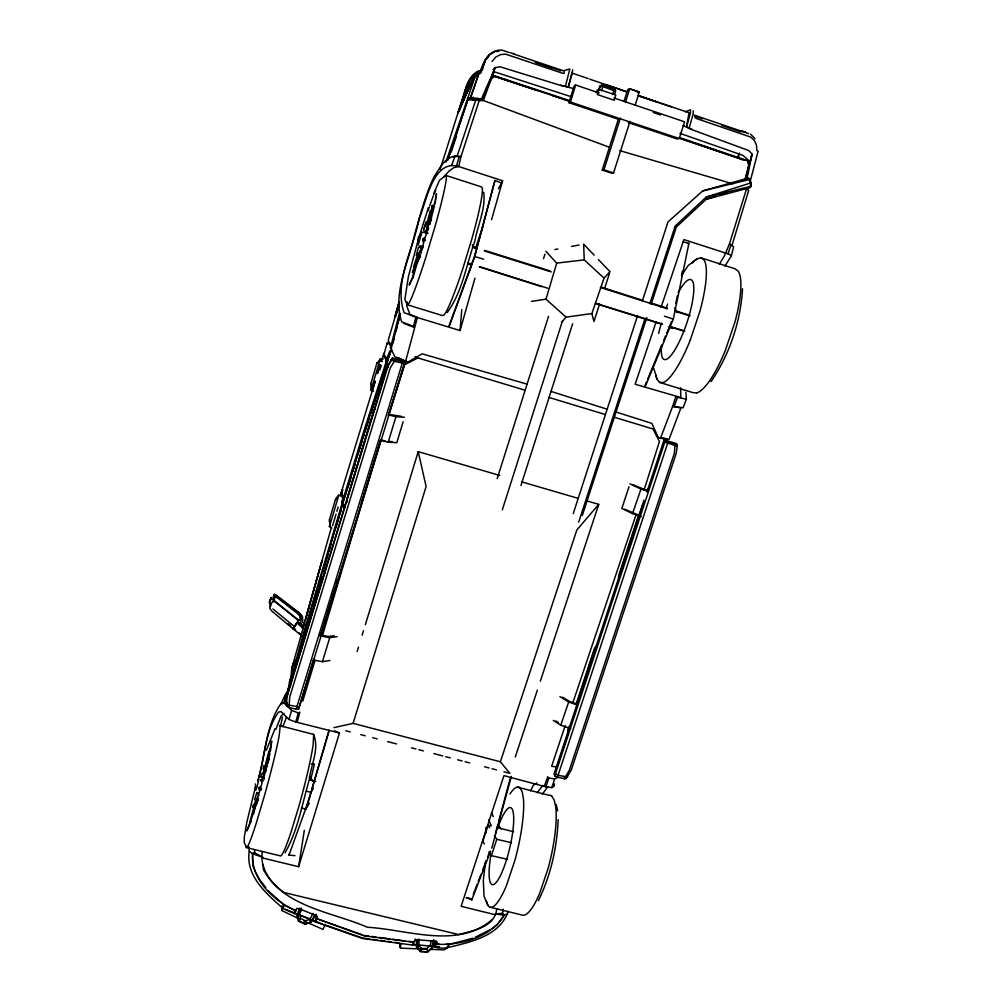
<?xml version="1.0" encoding="UTF-8"?>
<svg xmlns="http://www.w3.org/2000/svg" width="1002" height="1002" viewBox="0 0 1002 1002"><rect width="100%" height="100%" fill="white"/><g stroke="black" fill="none" stroke-linecap="round" stroke-linejoin="round"><path stroke-width="1.5" d="M263.313 777.239L263.939 765.791L263.05 768.684M719.298 264.378L724.584 255.472L729.456 243.974L731.986 245.465L748.682 190.443L746.415 189.253L729.456 243.974L733.614 246.818L731.347 255.836L724.934 266.144M485.669 833.276L485.807 827.514M473.132 97.181L473.37 98.872L477.691 98.446L482.826 99.436L495.188 67.66L499.985 66.758L558.891 84.882L573.207 88.464M427.591 224.636L427.679 221.342M509.267 52.555L501.964 50.1C488.5 49.323 482.977 62.688 479.62 73.371L478.881 73.522L470.79 97.444L482.826 99.436M305.059 620.501L322.13 560.431L291.908 667.946L291.407 676.012M467.32 86.598L460.106 108.755L459.667 107.151C464.966 95.19 464.978 78.933 477.566 71.63M291.357 676.375L291.645 669.073L293.423 663.011M343.448 497.656L342.17 500.987M558.127 819.636C557.074 847.517 550.762 875.497 538.412 900.585M262.274 851.813C259.881 869.047 270.465 882.486 283.842 892.481L458.553 934.528C472.969 930.745 494.95 927.301 496.754 908.827M282.013 905.733L281.85 910.555L298.233 918.421M316.206 914.287L311.472 921.99L305.197 924.094L305.36 920.775L300.5 918.383L299.661 914.087L301.414 909.778M742.532 288.801C740.591 321.667 729.581 354.395 711.044 381.624M342.534 501.977L303.468 633.201L289.904 682.888L283.967 702.678L282.501 703.767M680.583 387.761L680.821 397.531L635.143 384.242L656.034 322.243M416.794 939.801L416.306 946.965L420.326 951.474L427.766 951.9L432.376 947.729L434.329 940.402M446.015 944.36L448.833 944.51L447.305 947.804C441.844 948.293 429.833 949.32 436.12 940.815M264.916 772.517L265.517 764L269.05 750.986M460.106 108.755L459.667 107.151M305.046 624.947L302.316 621.791M289.904 682.888L290.016 681.41M289.465 682.174L290.956 677.177M289.14 683.289L291.106 677.152M286.647 705.934L286.484 701.914L286.647 705.934L288.977 707.374L296.129 709.228L298.609 709.053L298.734 707.362M427.766 951.9L421.003 951.512L417.558 947.629L418.197 939.325M491.556 219.714L502.628 180.773L458.766 166.545C432.927 158.516 426.126 202.88 419.137 218.649C413.538 248.859 393.498 281.938 404.107 312.649L415.905 317.108L460.056 330.56L461.784 309.518M417.558 947.629L418.711 945.362L419.274 939.175M265.555 767.194L265.943 763.098M408.991 941.429L414.227 941.893L412.599 945.049L362.649 938.511L315.367 921.878L316.507 915.365M250.149 820.901L253.719 807.574L257.727 799.17L250.3 822.241L250.713 821.277M564.314 71.405L564.101 73.422L562.41 73.184L505.634 54.158L500.474 54.584L495.865 57.014L492.057 61.473M435.206 203.356L435.331 202.128M270.565 750.698L271.68 741.079L269.425 753.041M485.632 861.106L483.315 880.257L484.016 896.164L487.849 905.332L486.083 900.435M265.605 771.803L265.918 769.298M301.777 635.832L293.185 628.905L293.498 627.653L293.323 628.304L296.817 623.081L300.575 623.457L302.942 626.212L305.084 624.359M504.307 915.189L495.276 914.049L502.478 913.248L504.307 915.189C490.817 937.534 460.82 945.45 436.283 944.26L437.298 941.968L433.966 941.128L418.448 939.838L415.367 940.114L414.302 942.293L363.964 935.793L316.419 918.546L362.524 934.904M316.381 918.909L317.296 916.68L314.891 915.089L300.412 909.165L296.817 908.338L295.79 910.68C274.022 901.186 250.801 879.518 252.567 853.767L249.26 851.149L248.859 846.79M295.79 910.68L284.192 905.107L268.436 890.953M265.693 770.914L267.121 760.618L270.127 748.857L269.751 750.799M435.043 203.832L436.496 193.561L435.319 199.649M646.941 492.02L664.088 439.891L675.736 443.398L676.889 444.224L677.227 446.253L676.175 453.518L571.29 769.987L566.055 778.792L557.388 777.327L554.77 775.849L554.056 773.97L643.046 503.881M266.407 767.933L270.001 753.554M448.833 944.51L448.458 947.416C470.727 942.043 499.985 935.968 508.239 911.231M429.482 224.473L431.173 213.451L435.356 200.838M266.219 768.446L266.883 764.15M262.787 858.05L298.621 866.705L304.32 830.382M746.828 177.329L748.77 165.217L747.542 160.658L680.295 137.775M430.321 219.238L431.161 214.215M422.882 248.145L423.307 245.653M429.683 224.611L434.292 206.262M257.827 781.284C260.971 772.154 255.372 794.448 255.836 788.749M418.711 945.362L421.541 948.443L421.003 951.512L420.326 951.474M738.775 153.481L738.624 158.278L742.945 160.044M421.178 252.166L421.404 253.105M257.577 799.496L257.727 798.719M502.478 913.248L503.267 909.19M280.573 726.262L282.439 717.169M675.774 303.531L677.352 295.866M681.748 274.398L682.387 271.329M645.2 386.609L673.319 319.099L688.913 243.361L683.113 241.808M746.866 179.245L752.064 154.108L748.895 150.601L693.534 130.26L683.051 125.501M258.829 777.389C265.279 755.884 264.966 730.445 278.656 712.046L280.998 711.595L288.939 719.449L295.678 721.991L339.465 732.988L298.621 866.705M658.564 333.453L661.282 323.195M253.481 814.413L255.022 807.499L258.165 799.734M256.838 803.642L257.752 799.496M341.907 493.535L342.772 489.64M257.702 780.984C265.48 755.42 265.505 725.598 281.136 703.329L283.528 702.602L291.657 710.355L298.358 712.936L299.849 712.146L297.231 722.041M253.306 804.719L252.692 807.361L258.541 794.899M469.976 270.315L471.378 264.277M269.851 607.149L270.039 606.385M413.525 267.02L417.583 254.608L421.153 249.661L412.323 272.644M420.527 252.266L421.153 249.623M310.896 778.88L314.453 764.012L311.371 763.975M431.286 940.853L430.209 945.262L427.002 948.531L421.541 948.443M270.54 600.273L271.229 597.48L269.313 601.626L269.864 605.07M273.533 601.238L274.686 596.603L276.577 597.468M254.458 799.959L256.888 792.519M388.162 359.217L386.81 364.327L385.858 364.778L387.098 367.433M400.888 943.934L400.299 947.792L401.627 948.18L427.403 949.22M748.607 167.046L752.064 154.108L745.288 180.398M526.927 384.104L422.13 353.831L407.877 362.11L405.597 361.421L417.421 317.484L409.918 314.465L406.962 306.537L406.812 302.015M391.344 348.17L390.467 347.882L399.435 313.138M391.732 346.692L400.174 313.952M393.034 342.797L394.162 338.388M396.053 331.061L397.18 326.652M397.932 323.721L400.199 314.916M433.628 939.763L431.499 948.005L427.528 951.75L427.002 948.531M403.405 323.208L414.289 327.454L413.475 326.389L415.905 317.108M554.544 783.965L553.906 786.382L551.776 787.622L545.865 786.846L503.931 775.636L461.12 906.322L495.464 914.776M749.834 182.79L758.138 151.039M255.435 786.896L246.768 822.529L244.275 837.234L244.25 842.682L246.605 847.617L280.585 855.933A63.364 5.01 -75 0 0 291.119 831.873L298.984 805.996A63.239 4.997 -75 0 0 313.188 744.448L313.651 734.579A63.364 5.01 -75 0 0 312.611 734.165L279.508 725.598A63.589 3.607 -74.7 0 1 280.234 725.974L279.17 735.668A63.464 3.607 -74.7 0 1 264.002 797.241L256.236 823.218A63.602 3.62 -74.7 0 1 246.179 846.114M449.184 326.527L474.773 256.525L494.95 180.485L500.349 182.564M285.37 701.037L290.016 683.614M495.376 833.689L497.769 824.771M498.57 821.79L510.131 778.692M511.371 776.4L491.769 848.155M744.912 179.608L748.77 165.217M273.533 600.135L274.723 595.789L300.287 615.629M286.785 696.816L287.937 692.632M416.243 255.435L418.51 247.081M419.838 252.529L421.003 248.296M259.092 793.396L262.111 782.512M287.286 703.579L285.658 702.252L284.43 702.49L290.066 683.113M306.637 615.078L331.386 527.44M383.19 359.092L380.322 358.829L370.828 390.592L371.341 389.052M338.776 495.389L338.952 494.763L329.357 526.814L330.272 523.996M399.034 302.04L394.876 317.183L397.982 308.791M399.347 302.278L395.352 316.745L399.422 304.934M413.826 274.899L417.108 263.338L420.389 255.748M692.131 129.671L686.508 126.928L690.453 112.988L690.503 109.782L685.318 111.786M689.201 127.98L693.133 114.04L693.196 110.834M340.267 496.19L341.958 490.228L341.081 494.161L342.972 499.247L341.77 503.593M370.74 383.941L371.103 388.463L373.02 388.601M460.056 330.56L474.961 278.143M560.556 85.333L565.429 86.247L569.825 68.988L564.076 70.503M565.429 86.247L568.309 87.074L572.693 69.814M290.567 683.151L303.919 635.017M291.845 678.705L293.123 674.246M294.813 668.309L296.943 660.882M297.794 657.901L299.072 653.454M302.892 640.078L304.17 635.631M380.084 359.643L380.322 358.829M269.763 608.264L271.78 611.057L292.759 628.555L292.997 627.728M260.695 776.675L262.399 772.905M399.009 302.353L395.201 316.068L399.447 303.656M418.385 239.227L408.44 276.439L404.846 299.485L407.213 304.733L442.408 315.555L443.911 315.079A67.61 5.824 -73.2 0 0 462.761 268.837L471.867 238.889A67.46 5.812 -73.2 0 0 482.363 188.376L481.436 186.886L445.827 175.375L439.515 180.235L433.615 193.862M282.89 726.776L286.459 716.994M427.841 228.719L420.965 251.765M311.822 789.05L329.057 730.082M329.144 730.683L309.18 799.032L289.039 855.119L294.989 855.633M304.595 634.141L308.065 622.342M309.793 616.43L311.096 612.009M312.837 606.11L318.047 588.399M318.912 585.444L321.078 578.066M399.397 302.441L388.513 339.265L388.4 340.943L391.03 345.202L390.467 347.882M304.345 633.527L342.396 504.257M322.819 572.167L328.055 554.482M328.919 551.526L331.111 544.161M335.908 527.941L338.964 517.621M339.841 514.665L341.143 510.243M295.678 721.991L298.358 712.936M370.627 384.305L376.977 362.912M379.533 360.044L376.877 363.263M372.907 389.014L375.236 381.148M377.453 373.683L380.121 364.741M332.589 525.762L336.008 514.251M336.86 511.371L338.15 507.05M379.958 369.838L381.286 365.379M291.908 667.946L295.127 659.804M322.569 571.679L342.233 505.384M456.524 165.768L459.166 156.888L460.97 156.562L479.244 100.451L483.352 100.476L609.191 147.169M378.794 446.529L322.594 635.118M598.407 259.568L610.018 271.68L604.043 278.13L591.869 313.551L566.067 317.133L545.99 299.185L556.711 263.113L545.84 251.264M288.939 719.449L291.657 710.355M296.129 709.228L402.691 361.835L405.121 362.336L298.609 709.053M302.754 701.175L315.066 660.23M492.27 75.601L494.024 72.219M403.13 421.742L396.817 442.671L388.187 442.22L380.86 440.404M388.187 442.22L395.928 416.744L404.482 417.258M301.427 807.963L305.823 809.153L310.908 792.382L313.288 788.449M418.773 237.875L428.43 207.652M343.636 500.837L364.127 433.465M347.919 487.799L351.113 477.315M352.942 471.328L355.222 463.851M357.952 454.87L362.06 441.394M362.974 438.4L364.34 433.916M298.22 659.203L323.997 574.021L325.262 572.305M346.993 498.971L373.796 410.482M287.349 695.626L387.674 366.895L392.521 358.052L387.498 366.319L287.511 693.973L286.309 703.604L288.689 705.032L299.272 706.986L313.576 659.091M313.739 660.08L322.431 661.708L329.721 637.71L337.148 636.646M320.953 634.241L326.401 616.468M327.303 613.5L330.485 603.129M332.288 597.192L335.47 586.821M336.371 583.853L337.737 579.419M320.928 634.754L335.457 587.285M336.359 584.316L337.724 579.87M361.334 503.054L380.522 440.392M321.354 633.752L380.898 439.765M388.237 415.868L404.883 361.772L392.521 358.052M357.15 651.563L358.516 647.092M362.16 635.155L363.526 630.671M365.354 624.709L418.222 451.639L499.685 475.436M477.29 73.309L472.543 79.884L457.839 113.364L459.442 109.581M333.904 727.652L353.08 723.369L426.113 486.546L418.222 451.639M379.257 445.038L380.647 440.567M388.5 415.266L404.558 364.753L417.922 357.927L525.073 390.229M619.349 119.589L568.973 102.692L574.221 85.796L575.674 85.032L599.234 92.986M568.973 102.692L570.401 102.029L575.674 85.032M331.887 528.154L329.545 526.25M275.838 729.469L280.998 716.217L283.979 713.349M596.328 92.81L597.129 90.218L599.021 89.366L615.817 95.04L614.188 100.238L597.392 94.576L599.021 89.366M428.004 211.059L429.269 207.001M375.086 381.524L342.408 488.675L341.544 492.583L343.811 498.62M377.892 372.606L380.221 365.179M381.624 360.72L383.954 353.293L383.566 355.697L386.359 360.307M543.522 258.666L544.913 254.22M598.382 90.643L599.722 86.36L601.989 84.982L614.765 89.316L615.591 91.195L614.689 94.063M599.058 90.355L600.398 86.059L601.989 84.982M601.501 90.919L602.841 86.623L615.591 91.195L614.877 91.495M664.088 439.891L665.215 440.705L664.664 442.471L554.77 775.849M440.103 169.488L458.29 111.886M267.772 763.424L269.162 759.028M612.523 94.651L613.875 90.355M315.367 921.878L316.419 918.546M497.18 478.643L548.545 316.331M629.97 121.43L613.55 172.958L611.721 173.196L602.215 170.077L618.309 119.351M623.983 101.453L627.778 89.516L629.719 88.715L639.351 91.984L635.13 105.235M602.215 170.077L603.981 169.814L620.363 118.198M625.511 101.979L629.719 88.715M423.533 230.222L426.1 222.219M502.328 509.805L562.435 321.016M520.915 485.569L572.63 323.834M423.621 230.072L426.213 221.968M426.251 230.698L427.153 227.905M386.496 360.733L363.212 433.152L342.246 502.015L343.373 503.242L342.671 503.918M388.1 367.534L386.271 363.551L387.423 364.477L386.146 364.766L363.801 433.791L342.859 502.666L345.076 507.576M364.816 432.451L369.087 419.224M370.978 413.35L379.044 388.388M379.996 385.444L386.171 366.356M599.622 303.944L593.948 321.542L591.869 313.551M604.82 287.812L609.554 273.145M364.603 432L390.116 352.929M628.241 122.57L677.139 138.977L679.206 138.539L684.629 121.818L613.963 97.958M573.269 513.563L637.56 315.655M642.395 300.788L668.008 221.918L702.678 190.919L748.431 178.005L750.723 182.965L750.247 187.625L706.235 199.273L676.337 227.016L651.125 304.332M635.957 515.015L573.044 702.202M644.073 490.016L659.441 441.494L652.953 428.956L614.301 417.245M459.63 108.203L467.295 84.669L468.773 82.515M578.718 522.092L645.113 318.298M649.96 303.418L675.16 226.064L706.247 197.043L750.723 182.965M582.3 515.466L646.766 317.709M462.147 102.943L467.408 86.898M568.522 727.352L567.57 733.013M576.338 703.579L594.399 648.632L596.228 646.14M569.249 726.463L567.808 733.614M576.588 704.156L594.674 649.158L596.503 646.653M731.347 255.447L728.028 253.857L730.821 245.315M467.433 84.707L458.44 111.235L472.155 80.21L477.002 73.334L481.286 70.09M467.496 84.894L458.052 112.537L472.744 79.634L477.202 73.334L481.361 70.052M467.546 85.007L459.918 108.141L461.233 105.448M509.88 773.356L500.399 761.783L576.826 530.02L598.733 504.357L586.909 500.9M491.055 826.011L488.037 825.247L482.751 841.304L484.317 843.909M515.278 757.011L537.373 690.127M540.316 681.21L598.733 504.357M666.142 308.491L667.608 304.082M629.018 486.759L621.829 508.452L632.55 513.6L641.318 516.531M638.863 514.414L618.585 575.937L618.61 578.83M644.023 500.136L618.885 576.388L618.91 579.281M447.656 160.495L468.422 97.795L471.779 98.384L472.844 100.05L483.352 100.476L491.281 78.92L495.026 75.914L569.762 100.663M453.192 156.951L457.188 156.011L475.85 99.774L479.244 100.451M507.488 859.353L491.381 855.658L496.792 839.325L494.412 835.493M565.203 725.611L551.639 766.305L556.924 766.968L557.162 766.217M460.669 106.199L468.873 81.663L470.301 79.621M451.15 152.166L456.561 135.984M739.426 153.206L737.297 157.828L680.32 138.526M556.924 766.968L567.62 734.967M447.844 159.381L468.022 99.211L468.873 99.173L468.422 97.795M551.776 787.622L554.72 778.855L557.074 777.727M665.215 440.705L668.134 441.807L557.388 777.327M661.007 307.489L683.903 239.578L728.028 253.857M264.415 773.845L264.716 772.98M545.865 786.846L548.82 778.128L547.781 776.713L544.311 786.107M445.815 162.249L474.71 77.743L477.002 73.397L482.776 69.188M264.065 774.897L266.018 769.549M475.687 247.782L483.265 225.638M632.55 513.6L640.954 489.064L629.982 483.866M570.652 728.642L560.744 725.21L568.673 702.051L559.893 696.553M460.732 104.308C465.817 92.923 466.556 74.712 480.785 70.416L473.833 76.553L460.732 104.308L460.845 105.711L469.299 81.325M270.39 606.724L271.818 602.615L273.696 600.636L272.732 599.171L274.009 594.324L275.062 594.349L299.636 613.149L302.441 616.393L302.817 620.914L298.433 620.488L273.696 600.636M295.84 910.292L294.488 913.573L282.99 908.551L284.192 905.107L282.213 907.687C265.906 893.383 245.34 875.447 249.26 851.149M266.357 750.185L275.074 728.629M430.296 210.733L426.89 223.433L427.065 229.846L432.401 205.31L431.637 207.201M427.04 229.884L428.418 226.064M250.563 821.214L246.793 830.959L250.963 821.552M429.783 205.585L433.352 195.753M430.434 949.345L444.074 949.896L445.802 948.957M271.229 597.48L269.751 601.551L270.039 603.642M448.846 326.414L474.485 256.412L494.95 180.485M690.253 340.129L699.947 311.184A65.856 15.531 -71.6 0 0 704.03 259.944L701.024 257.802L697.054 258.842L688.136 265.58L681.448 275.588M420.815 234.831L421.93 232.126L418.185 244.939L418.097 237.962L421.93 232.126M480.409 73.547L484.981 60.208L489.076 54.935L494.525 52.004M480.947 72.106L485.269 60.596M481.824 70.203L485.582 60.17M451.802 164.766L455.046 156.162L459.166 156.888M685.944 392.321L686.357 399.209L683.126 407.789L672.63 406.361L660.493 438.262L658.339 437.611L651.826 423.37L616.167 412.06M299.623 908.15L296.855 915.402L298.383 921.101L305.197 924.094L310.582 922.153L315.091 914.663M674.258 406.06L677.577 397.331L686.357 399.209M473.27 894.473L477.127 884.403M478.23 881.522L480.998 874.32M482.651 869.999L485.957 861.369M487.623 857.048L489.277 852.727M325.249 924.445L323.02 929.418L303.731 920.951M470.264 898.493L466.231 897.567L471.804 899.871L490.654 851.024M301.251 908.062L298.082 916.179L299.285 921.226L305.172 923.969M388.05 357.576L391.456 350.024L389.728 351.163L387.461 356.9L385.958 362.887L387.16 363.951M281.85 910.555L282.126 909.879M434.881 947.078L436.183 943.846L438.989 943.997M388.538 357.739L390.266 353.443M411.484 279.583L409.217 285.069L413.55 275.876M644.624 386.421L646.415 382.113M647.605 379.232L661.307 346.178M663.7 340.417L665.478 336.108M666.681 333.24L668.459 328.919M669.649 326.051L671.44 321.73M257.013 801.65L258.14 799.007M300.5 918.383L299.285 921.226L298.383 921.101M481.499 98.872L495.188 67.66L493.059 69.589M429.633 223.195L431.524 218.899M419.487 257.188L420.552 254.771M274.034 602.027L275.074 595.251L275.8 595.251L299.36 613.362L301.351 615.704L301.727 619.937L297.819 619.574L274.523 600.912M463.062 101.352L465.504 95.891M466.732 93.161L472.731 80.398L477.403 73.935M462.774 101.465L465.329 95.804M466.606 92.973L472.468 80.423L477.127 73.973M412.599 945.049L415.417 939.012M420.176 255.635L415.592 265.655L412.223 278.381M385.745 362.048L386.885 359.555L383.904 354.533L387.323 342.484L387.373 344.149M530.672 790.803L533.264 785.242L537.009 782.963M280.673 704.544L285.896 693.459M390.843 352.003L391.469 350.7M433.853 194.35L435.67 190.618M294.488 913.573L295.991 909.991M413.413 276.352L413.375 277.805M498.457 188.789L502.628 180.773M486.433 88.076L491.281 78.92M750.736 186.81L751.174 182.715L749.158 178.381M390.68 351.477L391.456 350.024M748.557 164.065L748.369 160.057L742.97 155.385L679.957 133.341M305.36 920.775L309.718 919.373L313.238 913.361M305.823 809.153L309.38 803.141M292.759 628.555L298.433 620.488M285.094 852.702C297.932 830.483 302.015 804.243 309.23 779.844C310.808 765.014 319.688 749.271 313.651 734.579M537.222 792.782L542.896 785.368M542.307 794.198L547.818 786.733M468.022 99.211L468.385 99.962L475.85 99.774M646.591 490.98L648.469 488.4M646.929 491.343L648.808 488.763M323.972 574.472L325.237 572.756M373.821 410.757L375.111 408.741M486.371 59.131L489.54 54.972M486.884 58.517L488.5 56.438M293.824 627.578L295.577 629.92M335.394 499.66L338.188 495.902L335.595 499.009L329.345 520.051L329.833 524.059L329.57 519.312M561.533 322.531L566.067 317.133M293.185 628.905L297.306 623.094L303.042 628.555M564.126 779.08L569.336 770.25L674.371 453.217L675.085 443.899L668.134 441.807M470.815 96.417L478.881 73.522M443.811 176.941L449.096 171.004L453.756 167.685L458.766 166.545L460.97 156.562L457.188 156.011M474.372 74.874L471.003 78.594L471.441 78.131M447.218 312.536C462.385 291.945 466.306 264.728 474.91 240.943C477.854 224.911 485.77 208.804 483.753 192.296M402.691 361.835L395.314 359.605L390.266 367.922L289.728 697.066L288.977 707.374M261.697 781.76L260.645 780.257L264.44 777.452M423.132 242.046L422.619 239.39L424.422 237.574M491.606 919.999C457.188 949.395 407.488 929.543 367.458 927.263C331.624 911.695 282.802 907.211 263.125 868.772M259.305 790.44L258.842 787.885L260.42 786.545M427.816 233.554L424.234 232.226L428.167 229.734M474.86 74.411L477.703 72.269M423.884 232.101L427.841 229.771M492.07 928.541L497.13 924.896L504.206 914.776L507.651 914.237M426.977 229.809L428.781 228.531M298.408 614.414L299.611 615.566L300.788 614.727M385.557 364.089L386.171 362.849M490.805 929.443L475.512 937.07M260.495 790.327L261.409 789.789M412.699 270.753L413.413 270.365M386.146 364.766L387.423 364.477L385.858 364.778L386.547 363.538L387.874 366.995M408.365 304.145L407.213 304.733L407 302.191M290.229 683.965L289.465 684.341L290.242 684.266M264.678 775.711L261.146 777.314L262.299 777.139M599.722 86.36L602.841 86.623M688.048 243.736L688.913 243.361M472.719 938.235L450.336 944.147M629.218 89.817L630.671 89.216L637.898 91.67M614.765 89.316L612.685 89.165M637.347 92.76L639.351 91.984M706.235 199.273L716.555 196.104M719.511 195.19L726.876 192.935M252.567 853.767L262.862 857.361L254.683 852.74L252.617 853.366L252.792 865.578L255.723 872.542M702.678 190.919L749.696 179.483M706.247 197.043L750.999 186.309M568.309 87.074L572.217 73.159L588.149 78.557M372.393 385.419L374.222 385.056M554.908 249.548L557.939 248.984M571.541 246.417L579.093 245.002M322.431 661.708L329.896 660.481M745.388 189.265L748.256 188.839L747.429 187.75M531.498 301.377L545.99 299.185M567.633 777.013L558.064 775.31L555.409 773.82L554.695 771.953M496.428 51.616L499.034 51.252M300.575 623.457L296.817 623.081M334.242 635.756L328.393 636.483L319.613 634.754M556.711 263.113L584.241 259.869L604.043 278.13M671.415 106.863L639.376 96.179M458.816 110.521L459.592 110.471M412.386 944.924L415.492 944.723M455.046 156.162C444.775 157.289 439.803 168.349 434.555 175.901C425.387 194.1 420.765 214.102 414.878 233.504C408.941 262.073 392.346 292.421 401.602 321.755L413.475 326.389M420.953 246.029L419.713 246.091L420.477 248.296M391.093 348.558L394.763 356.75L405.597 361.421M421.604 246.329L420.051 246.292L421.967 250.563M478.242 71.029L481.173 71.142M653.905 368.774L657.036 379.194L659.567 382.376L663.149 382.551A66.007 15.556 -71.6 0 0 690.253 340.141M388.137 441.406L392.396 441.669M301.351 623.094L296.842 622.718L300.112 623.52L302.942 626.212M401.464 416.344L388.525 414.302M662.335 438.337L665.29 438.55M696.766 392.897L692.87 392.621L659.567 382.376M666.844 438.801L658.339 437.611M413.701 944.435L430.885 946.151M434.968 946.376L439.527 946.79M379.545 361.171L382.413 361.509M548.82 778.128L554.72 778.855M369.851 938.962L362.298 937.96L323.684 924.47M372.869 939.375L377.403 939.976M380.422 940.377L384.956 940.978M387.974 941.379L390.993 941.78M395.527 942.394L398.545 942.794M363.951 935.405L368.498 936.031M371.529 936.444L376.076 937.058M379.107 937.471L389.715 938.912M392.746 939.325L404.858 940.978M386.672 364.352L387.423 364.477M660.493 438.262L668.985 439.452L680.884 407.977L672.63 406.361L675.799 396.704L677.577 397.331M675.085 443.899L676.889 444.224M677.227 446.253L663.537 441.657M319.55 635.744L329.721 637.71M260.645 780.257L263.589 780.846M432.138 946.414L434.643 946.94M491.982 75.225L495.026 75.914M496.792 839.325L511.458 842.72M424.234 232.226L427.754 233.078M490.479 907.311L522.718 915.202A61.761 14.679 -77 0 0 539.64 893.408L548.119 868.433A61.623 14.654 -77 0 0 555.709 806.911L554.219 800.135L551.851 796.189M382.288 440.204L385.244 440.943M309.731 779.994L315.743 781.51M497.067 827.539L513.613 831.735M513.788 53.87L514.59 54.07L510.582 52.78M517.27 787.096L548.72 795.225A61.748 14.679 -77 0 1 551.839 796.214M388.588 414.841L395.928 416.744M353.08 723.369L500.399 761.783M345.84 730.759L350.312 731.911M360.758 734.629L365.229 735.794M372.694 737.722L377.165 738.887M387.611 741.605L396.554 743.922M411.471 747.793L415.943 748.957M418.924 749.734L423.408 750.899M433.841 753.604L442.784 755.934M445.765 756.71L450.236 757.863M457.701 759.804L462.172 760.969M465.153 761.745L469.625 762.898M484.53 766.768L489.001 767.933M491.995 768.709L496.466 769.874M503.918 771.803L508.39 772.968M741.58 159.093L747.542 160.658M294.312 913.436L297.744 914.363M306.512 791.179L310.908 792.382M262.411 778.441L264.478 779.017M521.879 481.912L578.041 498.32M258.842 787.885L261.585 788.699M619.524 150.538L732.575 183.754M468.009 263.977L470.715 264.779M474.773 256.525L483.59 259.205M548.871 397.418L605.371 414.54M596.603 303.894L662.159 324.322M669.599 326.639L684.504 331.286M472.618 246.642L477.077 248.033M484.505 250.362L549.86 270.866M595.326 303.168L662.372 324.084M669.824 326.414L684.729 331.061M472.393 247.181L476.852 248.584M484.292 250.926L551.238 271.93M467.621 262.862L472.067 264.277M479.482 266.62L547.743 288.225M467.583 263.175L472.03 264.578M479.432 266.92L541.644 286.635M550.787 391.331L607.25 409.242M601.926 287.336L642.144 300.162M649.597 302.541L667.47 308.24M674.922 310.607L689.814 315.354M600.373 287.461L667.432 308.816M674.872 311.184L689.777 315.931M493.447 71.518L571.453 96.806M701.024 257.802L734.691 268.686L738.011 270.878A65.618 16.971 -71.4 0 1 734.892 322.256L725.097 351.051A65.769 17.009 -71.4 0 1 696.778 392.872M664.426 316.194L673.319 319.099M422.619 239.39L425.537 240.342M603.981 169.814L613.55 172.958M647.618 490.78L632.788 484.655M640.954 489.064L648.281 491.481M494.211 76.177L561.446 98.472M668.372 326.99L672.705 328.431M639.213 515.316L624.634 509.241M562.899 98.96L568.723 100.901M537.373 90.606L493.685 76.077L493.197 74.95M551.939 95.441L559.216 97.858M560.669 98.346L567.921 100.751M570.401 102.029L679.206 138.539M513.638 54.033L563.287 70.741M535.682 62.349L560.844 70.816M535.306 62.237L551.413 67.648M653.266 112.474L660.581 114.942M589.677 79.171L626.325 91.57M638.099 95.566L655.721 101.54M626.325 91.758L605.634 84.569M604.106 86.26L611.258 88.677M638.337 95.528L689.038 112.738L686.508 126.928M694.336 115.142L748.682 133.667M695.3 116.357L702.665 118.875M721.653 125.338L740.954 131.926M680.107 138.326L740.09 158.692M578.129 704.368L569.537 701.438L562.56 697.154M568.673 702.051L577.19 704.995M392.709 358.591L395.314 359.605M285.207 909.24L310.858 919.448M313.701 920.575L322.256 923.982M299.185 914.939L310.733 919.523M407.877 362.11L397.03 357.426M334.305 730.809L339.465 732.988M415.104 356.599L417.922 357.927M398.621 358.127L402.791 360.094M601.488 85.208L602.678 85.771M312.173 920.087L315.167 921.752M371.041 389.803L373.583 391.218M555.872 720.914L558.177 722.367M553.292 720.4L560.744 725.21M258.228 793.258L257 792.457L259.055 795.538M298.771 632.725L301.026 634.279M272.895 608.928L294.438 626.613M288.325 623.82L290.655 625.774M400.299 947.792L399.36 943.408M750.636 134.205L754.982 138.689M594.186 255.159L583.627 244.15L584.241 259.869M309.455 776.525L314.014 782.174M265.743 887.484L259.443 879.38L256.474 873.907M497.731 824.421L501.013 828.904M446.804 947.115L447.305 947.804M472.28 244.776L474.798 248.396M388.726 343.248L391.594 347.631M674.534 307.877L677.527 312.624M384.33 355.322L387.311 360.357M488.037 825.247L489.627 827.815M489.026 851.75L491.381 855.658M299.611 615.566L300.437 620.514M342.108 504.294L344.25 508.252M290.342 682.5L290.705 683.189M491.519 812.622L493.322 816.643M445.827 175.375L446.416 176.74A67.723 4.196 -73.4 0 1 434.843 227.141L425.837 257.251A67.886 4.208 -73.4 0 1 408.365 304.107M404.294 363.576L393.811 361.146L390.993 359.568M488.713 819.674L490.993 825.235M309.718 919.373L310.582 922.153M289.803 683.226L290.643 686.157M262.524 864.3L264.528 871.452M282.99 908.551L282.84 906.747M556.26 804.531L557.663 810.906M471.604 898.794L471.804 899.871M254.42 849.771L254.683 852.74M756.911 150.763L756.447 145.027L754.318 140.43L750.623 137.061L696.415 118.537L695.112 117.76L694.962 115.656M346.993 498.608L347.193 502.002M255.422 783.952L255.598 790.102M289.014 854.067L289.039 855.119M429.482 223.534A18.725 1.14 -73.4 0 1 430.359 222.882M692.294 262.95A65.994 15.556 -71.6 0 1 697.041 258.867M657.049 379.157A65.844 15.518 -71.6 0 1 655.922 374.911M661.608 345.001A42.334 9.882 -71.6 0 0 667.182 358.941A42.334 9.882 -71.6 0 0 683.539 331.975A41.921 9.795 -71.6 0 0 693.209 296.667A42.234 9.87 -71.6 0 0 690.566 279.508A42.322 9.882 -71.6 0 0 678.179 292.734M487.861 905.307A61.961 13.427 -76.7 0 0 506.574 885.229L514.965 860.129A61.836 13.389 -76.7 0 0 523.42 798.607L522.217 791.868L520.126 787.973A61.961 13.414 -76.7 0 0 509.943 793.96M490.993 854.456A39.654 8.517 -76.7 0 0 489.727 880.507A39.742 8.53 -76.7 0 0 502.804 870.275A39.366 8.454 -76.7 0 0 511.984 836.833A39.654 8.517 -76.7 0 0 512.874 810.868A39.742 8.53 -76.7 0 0 499.773 822.567A39.341 8.442 -76.7 0 0 498.345 826.324M419.625 257.677A18.737 1.14 -73.4 0 1 419.688 256.337M257.414 800.373A17.56 0.977 -74.7 0 1 257.977 797.429M399.197 304.771A12.375 0.777 -73.8 0 1 397.982 308.841M605.947 84.857L605.872 85.596L605.947 84.857M745.45 132.277L741.142 130.824L745.45 132.277"/></g></svg>
